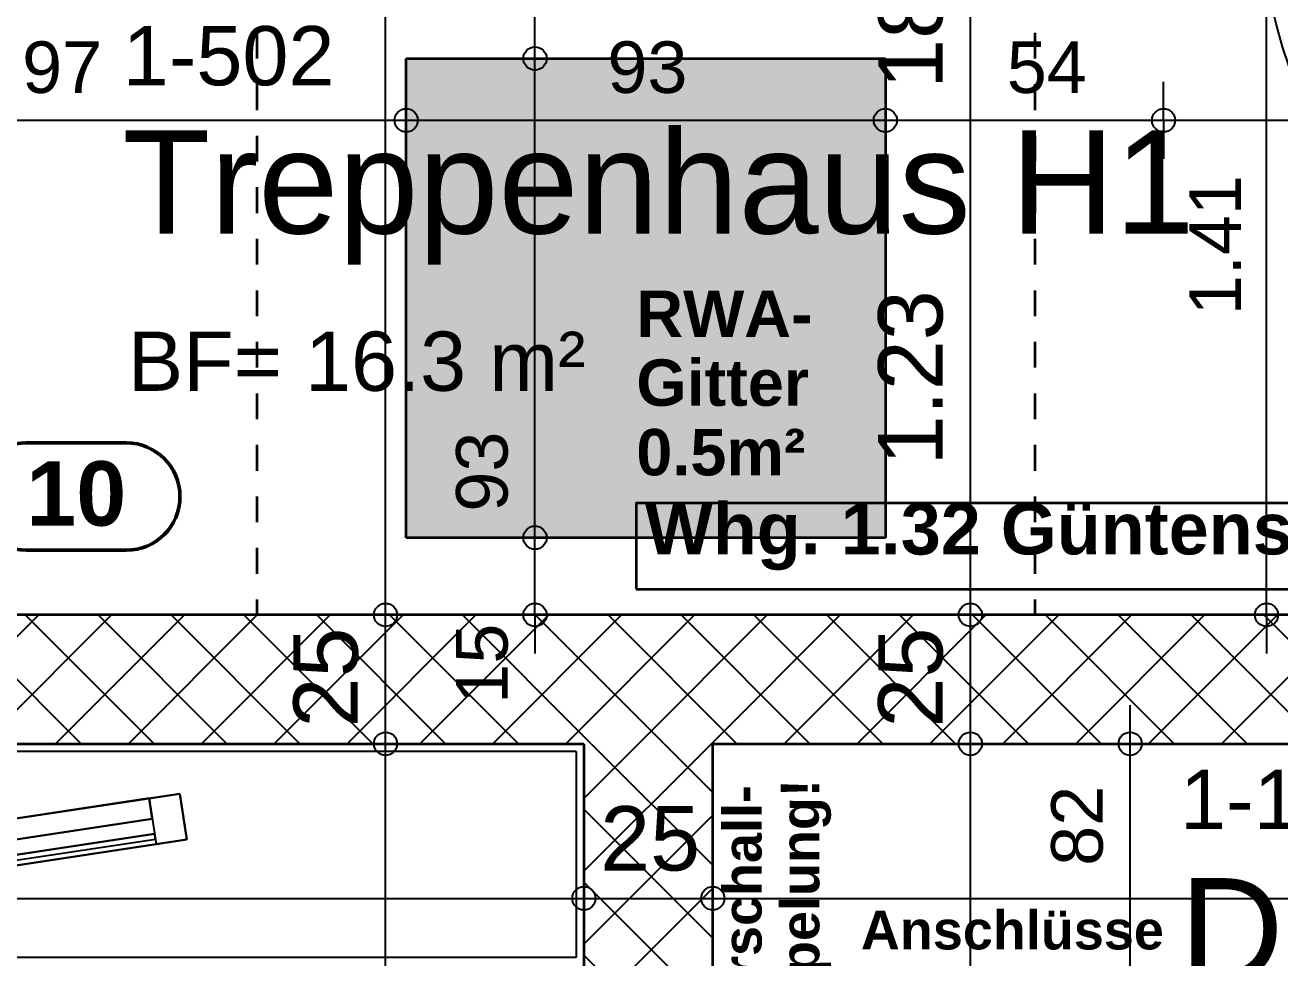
# Model space of a CAD drawing. Header units: centimetres. Extents: x 0.3 to 84.3, y 0.3 to 59.7.
# Drawn here: x 44.741 to 49.612, y 27.463 to 31.084 of the extents above; entities that cross this region are included whole.
import ezdxf

# ---------------------------------------------------------------- set-up
doc = ezdxf.new("R2010")
doc.units = ezdxf.units.CM
for name, pattern in [('AUSGEZOGEN', [0]), ('LINIE_17', [0.05, 0, -0.05]), ('RAND', [44.45, 12.7, -6.35, 12.7, -6.35, 0, -6.35]), ('VERDECKT', [9.525, 6.35, -3.175])]:
    doc.linetypes.add(name, pattern=pattern)
for name, color, linetype, lineweight, true_color in [('Brand Text', 7, 'AUSGEZOGEN', 35, 0x656565), ('Moebel', 7, 'AUSGEZOGEN', 25, 0xababab), ('Sanitaer Vermassung', 7, 'AUSGEZOGEN', 35, 0x656565)]:
    doc.layers.add(name, color=color, linetype=linetype, lineweight=lineweight, true_color=true_color)
for name, color, linetype, lineweight in [('Decke', 7, 'AUSGEZOGEN', 35), ('Raumbezeichnung', 7, 'AUSGEZOGEN', 35), ('Text Werkplan Ausfuehrung', 7, 'AUSGEZOGEN', 50), ('Tuerzarge', 7, 'AUSGEZOGEN', 25), ('Vermassung Bodenplatte', 180, 'VERDECKT', 50), ('Vermassung Decke', 180, 'VERDECKT', 50), ('Wand Beton bewehrt', 7, 'AUSGEZOGEN', 35), ('Werkplan- Ausfuehrungsmasse', 7, 'AUSGEZOGEN', 25)]:
    doc.layers.add(name, color=color, linetype=linetype, lineweight=lineweight)
doc.styles.add('ARIAL', font='ARIAL.TTF')

msp = doc.modelspace()

# ---------------------------------------------------------------- hatches: boundary and pattern name
at = {"layer": 'Decke', "linetype": 'AUSGEZOGEN', "lineweight": 35, "true_color": 0xedf5de}
msp.add_hatch(color=7, dxfattribs=at).paths.add_polyline_path([(46.22, 30.954), (46.22, 29.094), (48.08, 29.094), (48.08, 30.954)])

# ---------------------------------------------------------------- linework, layer by layer
at = {"layer": 'Decke', "color": 92, "linetype": 'LINIE_17', "lineweight": 35, "true_color": 0x00c600}
for p, q in [((45.64, 31.254), (45.64, 28.794)), ((48.66, 31.254), (48.66, 28.794))]:
    msp.add_line(p, q, dxfattribs=at)
at = {"layer": 'Decke', "color": 92, "linetype": 'RAND', "lineweight": 35, "true_color": 0x00c600}
for p, q in [((46.22, 29.094), (46.22, 30.954)), ((46.22, 30.954), (48.08, 30.954)), ((48.08, 30.954), (48.08, 29.094)), ((48.08, 29.094), (46.22, 29.094))]:
    msp.add_line(p, q, dxfattribs=at)
at = {"layer": 'Moebel', "color": 253, "linetype": 'AUSGEZOGEN', "lineweight": 25, "true_color": 0xababab}
for p, q in [((46.88, 28.264), (41.78, 28.264)), ((46.88, 28.264), (46.88, 27.464)), ((43.2648, 27.786), (45.3412, 28.1002)), ((45.3412, 28.1002), (43.2648, 27.786)), ((43.3835, 27.804), (45.2226, 28.0822)), ((45.2226, 28.0822), (43.3835, 27.804)), ((45.2226, 28.0822), (43.3835, 27.804)), ((45.2226, 28.0822), (43.3835, 27.804)), ((45.2226, 28.0822), (45.2226, 28.0822)), ((45.2226, 28.0822), (45.2495, 27.9042)), ((45.2226, 28.0822), (45.2495, 27.9042)), ((45.2345, 28.0031), (45.2226, 28.0822)), ((45.2226, 28.0822), (45.2226, 28.0822)), ((45.2345, 28.0031), (45.2226, 28.0822)), ((45.3412, 28.1002), (45.3681, 27.9222)), ((45.3681, 27.9222), (45.3412, 28.1002)), ((45.3412, 28.1002), (45.3412, 28.1002)), ((43.3955, 27.7249), (45.2345, 28.0031)), ((45.2345, 28.0031), (43.3955, 27.7249)), ((45.2345, 28.0031), (45.2345, 28.0031)), ((45.3681, 27.9222), (43.2918, 27.608)), ((43.2918, 27.608), (45.3681, 27.9222)), ((45.2435, 27.9438), (43.4044, 27.6655)), ((43.4044, 27.6655), (45.2435, 27.9438)), ((43.4074, 27.6458), (45.2465, 27.924)), ((43.4074, 27.6458), (45.2465, 27.924)), ((45.2465, 27.924), (45.2435, 27.9438)), ((45.2465, 27.924), (45.2435, 27.9438)), ((45.2435, 27.9438), (45.2435, 27.9438)), ((45.2465, 27.924), (45.2465, 27.924)), ((45.3681, 27.9222), (45.3681, 27.9222)), ((45.2495, 27.9042), (43.4104, 27.626)), ((43.4104, 27.626), (45.2495, 27.9042)), ((45.2495, 27.9042), (45.2495, 27.9042)), ((46.88, 27.464), (41.78, 27.464))]:
    msp.add_line(p, q, dxfattribs=at)
at = {"layer": 'Raumbezeichnung', "color": 7, "linetype": 'AUSGEZOGEN', "lineweight": 35}
msp.add_lwpolyline([(47.1133, 28.894), (51.4182, 28.894), (51.4182, 29.2273), (47.1133, 29.2273), (47.1133, 28.894)], dxfattribs=at)
at = {"layer": 'Sanitaer Vermassung', "color": 240, "linetype": 'AUSGEZOGEN', "lineweight": 25}
for p, q in [((49.03, 28.294), (49.03, 28.444)), ((49.03, 28.294), (48.88, 28.294)), ((49.03, 28.294), (49.18, 28.294)), ((49.03, 28.294), (49.03, 28.294)), ((49.03, 26.654), (49.03, 28.294))]:
    msp.add_line(p, q, dxfattribs=at)
msp.add_circle((49.03, 28.294), 0.045, dxfattribs=at)
at = {"layer": 'Text Werkplan Ausfuehrung', "color": 240, "linetype": 'AUSGEZOGEN', "lineweight": 50}
for p, q in [((45.1335, 29.462), (44.745, 29.462)), ((45.1335, 29.0453), (44.745, 29.0453))]:
    msp.add_line(p, q, dxfattribs=at)
for centre, start, end in [((44.745, 29.2536), 90, 270), ((45.1335, 29.2536), 270, 90)]:
    msp.add_arc(centre, 0.2083, start, end, dxfattribs=at)
at = {"layer": 'Tuerzarge', "color": 7, "linetype": 'AUSGEZOGEN', "lineweight": 25}
msp.add_arc((51.34, 31.534), 1.8, 180, 270, dxfattribs=at)
at = {"layer": 'Vermassung Bodenplatte', "color": 92, "linetype": 'AUSGEZOGEN', "lineweight": 25, "true_color": 0x00c600}
for q in [(49.56, 31.614), (49.41, 28.794), (49.71, 28.794), (49.56, 28.794), (49.56, 28.644)]:
    msp.add_line((49.56, 28.794), q, dxfattribs=at)
msp.add_circle((49.56, 28.794), 0.045, dxfattribs=at)
at = {"layer": 'Vermassung Decke', "color": 92, "linetype": 'AUSGEZOGEN', "lineweight": 25, "true_color": 0x00c600}
for p, q in [((46.72, 30.954), (46.72, 31.254)), ((46.72, 30.954), (46.57, 30.954)), ((46.72, 30.954), (46.87, 30.954)), ((46.72, 30.954), (46.72, 30.954)), ((46.72, 29.094), (46.72, 30.954)), ((46.22, 30.714), (46.22, 30.864)), ((48.08, 30.714), (48.08, 30.864)), ((49.16, 30.714), (49.16, 30.864)), ((46.22, 30.714), (46.22, 30.564)), ((46.22, 30.714), (46.22, 30.714)), ((46.22, 30.714), (48.08, 30.714)), ((48.08, 30.714), (48.08, 30.564)), ((48.08, 30.714), (48.08, 30.714)), ((48.08, 30.714), (49.16, 30.714)), ((49.16, 30.714), (49.16, 30.564)), ((49.16, 30.714), (49.16, 30.714)), ((49.16, 30.714), (51.62, 30.714)), ((46.72, 29.094), (46.57, 29.094)), ((46.72, 29.094), (46.87, 29.094)), ((46.72, 29.094), (46.72, 29.094)), ((46.72, 28.794), (46.72, 29.094)), ((46.72, 28.794), (46.57, 28.794)), ((46.72, 28.794), (46.87, 28.794)), ((46.72, 28.794), (46.72, 28.794)), ((46.72, 28.794), (46.72, 28.644))]:
    msp.add_line(p, q, dxfattribs=at)
msp.add_lwpolyline([(42.28, 30.714), (44.2663, 30.714), (44.2663, 30.714), (46.22, 30.714)], dxfattribs=at)
for centre in [(46.72, 30.954), (46.22, 30.714), (48.08, 30.714), (49.16, 30.714), (46.72, 29.094), (46.72, 28.794)]:
    msp.add_circle(centre, 0.045, dxfattribs=at)
at = {"layer": 'Wand Beton bewehrt', "color": 7, "linetype": 'AUSGEZOGEN', "lineweight": 35}
for p, q in [((51.62, 28.794), (42.28, 28.794)), ((41.78, 28.294), (46.91, 28.294)), ((46.91, 28.294), (46.91, 16.474)), ((47.41, 28.294), (51.62, 28.294)), ((47.41, 25.254), (47.41, 28.294))]:
    msp.add_line(p, q, dxfattribs=at)
at = {"layer": 'Wand Beton bewehrt', "color": 7, "linetype": 'AUSGEZOGEN', "lineweight": 25}
for p, q in [((44.2935, 28.294), (44.7935, 28.794)), ((44.9585, 28.294), (44.4585, 28.794)), ((44.5763, 28.294), (45.0763, 28.794)), ((45.2414, 28.294), (44.7414, 28.794)), ((44.8592, 28.294), (45.3592, 28.794)), ((45.5242, 28.294), (45.0242, 28.794)), ((45.142, 28.294), (45.642, 28.794)), ((45.8071, 28.294), (45.3071, 28.794)), ((45.4249, 28.294), (45.9249, 28.794)), ((46.0899, 28.294), (45.5899, 28.794)), ((45.7077, 28.294), (46.2077, 28.794)), ((46.3727, 28.294), (45.8727, 28.794)), ((45.9906, 28.294), (46.4906, 28.794)), ((46.6556, 28.294), (46.1556, 28.794)), ((46.2734, 28.294), (46.7734, 28.794)), ((46.9384, 28.294), (46.4384, 28.794)), ((46.5562, 28.294), (47.0562, 28.794)), ((47.2213, 28.294), (46.7213, 28.794)), ((46.8391, 28.294), (47.3391, 28.794)), ((47.5041, 28.294), (47.0041, 28.794)), ((47.1219, 28.294), (47.6219, 28.794)), ((47.787, 28.294), (47.287, 28.794)), ((47.4048, 28.294), (47.9048, 28.794)), ((48.0698, 28.294), (47.5698, 28.794)), ((47.6876, 28.294), (48.1876, 28.794)), ((48.3526, 28.294), (47.8526, 28.794)), ((47.9705, 28.294), (48.4705, 28.794)), ((48.6355, 28.294), (48.1355, 28.794)), ((48.2533, 28.294), (48.7533, 28.794)), ((48.9183, 28.294), (48.4183, 28.794)), ((48.5361, 28.294), (49.0361, 28.794)), ((49.2012, 28.294), (48.7012, 28.794)), ((48.819, 28.294), (49.319, 28.794)), ((49.484, 28.294), (48.984, 28.794)), ((49.1018, 28.294), (49.6018, 28.794)), ((49.7669, 28.294), (49.2669, 28.794)), ((49.3847, 28.294), (49.8847, 28.794)), ((50.0497, 28.294), (49.5497, 28.794)), ((46.91, 27.7992), (47.4048, 28.294)), ((46.91, 28.0821), (47.1219, 28.294)), ((46.9384, 28.294), (47.41, 27.8224)), ((47.2213, 28.294), (47.41, 28.1053)), ((46.91, 28.0396), (47.41, 27.5396)), ((46.91, 27.5164), (47.41, 28.0164)), ((46.91, 27.7567), (47.41, 27.2567)), ((46.91, 27.2335), (47.41, 27.7335)), ((46.91, 27.4739), (47.41, 26.9739))]:
    msp.add_line(p, q, dxfattribs=at)
at = {"layer": 'Werkplan- Ausfuehrungsmasse', "color": 7, "linetype": 'AUSGEZOGEN', "lineweight": 25}
for p, q in [((46.14, 28.794), (46.14, 31.254)), ((48.41, 28.794), (48.41, 31.254)), ((46.14, 28.794), (45.99, 28.794)), ((46.14, 28.794), (46.29, 28.794)), ((46.14, 28.794), (46.14, 28.794)), ((46.14, 28.294), (46.14, 28.794)), ((48.41, 28.794), (48.26, 28.794)), ((48.41, 28.794), (48.56, 28.794)), ((48.41, 28.794), (48.41, 28.794)), ((48.41, 28.294), (48.41, 28.794)), ((46.14, 28.294), (45.99, 28.294)), ((46.14, 28.294), (46.29, 28.294)), ((46.14, 28.294), (46.14, 28.294)), ((46.14, 16.474), (46.14, 28.294)), ((48.41, 28.294), (48.26, 28.294)), ((48.41, 28.294), (48.56, 28.294)), ((48.41, 28.294), (48.41, 28.294)), ((48.41, 24.614), (48.41, 28.294)), ((46.91, 27.694), (46.91, 27.844)), ((47.41, 27.694), (47.41, 27.844)), ((41.78, 27.694), (46.91, 27.694)), ((46.91, 27.694), (46.91, 27.544)), ((46.91, 27.694), (46.91, 27.694)), ((46.91, 27.694), (47.41, 27.694)), ((47.41, 27.694), (47.41, 27.544)), ((47.41, 27.694), (47.41, 27.694)), ((47.41, 27.694), (51.82, 27.694))]:
    msp.add_line(p, q, dxfattribs=at)
for centre in [(46.14, 28.794), (48.41, 28.794), (46.14, 28.294), (48.41, 28.294), (46.91, 27.694), (47.41, 27.694)]:
    msp.add_circle(centre, 0.045, dxfattribs=at)

# ---------------------------------------------------------------- texts
at = {"layer": 'Brand Text', "color": 240, "linetype": 'AUSGEZOGEN', "lineweight": 35, "char_height": 0.18, "width": 0.09, "attachment_point": 7, "style": 'ARIAL'}
for s, insert in [('\\fArial|i0|b1|c0|p0;RWA-', (47.1133, 29.8733)), ('\\fArial|i0|b1|c0|p0;Gitter', (47.1133, 29.6033)), ('\\fArial|i0|b1|c0|p0;0.5m²', (47.1133, 29.3333))]:
    msp.add_mtext(s, dxfattribs=dict(at, insert=insert))
at = {"layer": 'Raumbezeichnung', "color": 7, "linetype": 'AUSGEZOGEN', "lineweight": 50, "char_height": 0.23, "width": 0.115, "attachment_point": 7, "style": 'ARIAL'}
for s, insert in [('1-502', (45.12, 30.8466)), ('BF=\\~16.3\\~m²', (45.14, 29.6607)), ('1-1.32-05', (49.2239, 27.9596))]:
    msp.add_mtext(s, dxfattribs=dict(at, insert=insert))
at = {"layer": 'Raumbezeichnung', "color": 7, "linetype": 'AUSGEZOGEN', "lineweight": 35, "attachment_point": 7, "style": 'ARIAL'}
for s, insert, char_height, width in [('Treppenhaus\\~H1', (45.1185, 30.154), 0.4, 0.2), ('\\fArial|i0|b1|c0|p0;Whg.\\~1.32\\~Güntensperger/Menzi', (47.1467, 28.9673), 0.2, 0.1), ('Du/WC\\~2', (49.2224, 27.3669), 0.4, 0.2)]:
    msp.add_mtext(s, dxfattribs=dict(at, insert=insert, char_height=char_height, width=width))
at = {"layer": 'Sanitaer Vermassung', "color": 240, "linetype": 'AUSGEZOGEN', "lineweight": 35, "insert": (48.9266, 27.8202), "char_height": 0.2, "width": 0.1, "attachment_point": 7, "rotation": 90, "style": 'ARIAL'}
msp.add_mtext('82', dxfattribs=at)
at = {"layer": 'Text Werkplan Ausfuehrung', "color": 240, "linetype": 'AUSGEZOGEN', "lineweight": 50, "insert": (44.745, 29.137), "char_height": 0.25, "width": 0.125, "attachment_point": 7, "style": 'ARIAL'}
msp.add_mtext('\\fArial|i0|b1|c0|p0;10', dxfattribs=at)
at = {"layer": 'Text Werkplan Ausfuehrung', "color": 240, "linetype": 'AUSGEZOGEN', "lineweight": 25, "char_height": 0.15, "width": 0.075, "attachment_point": 7, "rotation": 90, "style": 'ARIAL'}
for s, insert in [('\\fArial|i0|b1|c0|p0;!Körperschall-', (47.645, 26.7135)), ('\\fArial|i0|b1|c0|p0;entkoppelung!', (47.87, 26.7135))]:
    msp.add_mtext(s, dxfattribs=dict(at, insert=insert))
at = {"layer": 'Text Werkplan Ausfuehrung', "color": 240, "linetype": 'AUSGEZOGEN', "lineweight": 25, "insert": (47.985, 27.4935), "char_height": 0.15, "width": 0.075, "attachment_point": 7, "style": 'ARIAL'}
msp.add_mtext('\\fArial|i0|b1|c0|p0;Anschlüsse\\~', dxfattribs=at)
at = {"layer": 'Vermassung Bodenplatte', "color": 92, "linetype": 'AUSGEZOGEN', "lineweight": 35, "true_color": 0x00c600, "insert": (49.46, 29.9578), "char_height": 0.2, "width": 0.1, "attachment_point": 7, "rotation": 90, "style": 'ARIAL'}
msp.add_mtext('1.41', dxfattribs=at)
at = {"layer": 'Vermassung Decke', "color": 92, "linetype": 'AUSGEZOGEN', "lineweight": 35, "true_color": 0x00c600, "char_height": 0.2, "width": 0.1, "attachment_point": 7, "style": 'ARIAL'}
for s, insert in [('1.97', (44.496, 30.8174)), ('93', (47.001, 30.8175)), ('54', (48.5514, 30.8174))]:
    msp.add_mtext(s, dxfattribs=dict(at, insert=insert))
at = {"layer": 'Vermassung Decke', "color": 92, "linetype": 'AUSGEZOGEN', "lineweight": 35, "true_color": 0x00c600, "char_height": 0.2, "width": 0.1, "attachment_point": 7, "rotation": 90, "style": 'ARIAL'}
for s, insert in [('93', (46.6165, 29.195)), ('15', (46.6166, 28.4494))]:
    msp.add_mtext(s, dxfattribs=dict(at, insert=insert))
at = {"layer": 'Werkplan- Ausfuehrungsmasse', "color": 7, "linetype": 'AUSGEZOGEN', "lineweight": 50, "char_height": 0.25, "width": 0.125, "attachment_point": 7, "rotation": 90, "style": 'ARIAL'}
for s, insert in [('18', (48.3057, 30.8359)), ('1.23', (48.3056, 29.3747)), ('25', (46.0357, 28.3568)), ('25', (48.3057, 28.3568))]:
    msp.add_mtext(s, dxfattribs=dict(at, insert=insert))
at = {"layer": 'Werkplan- Ausfuehrungsmasse', "color": 7, "linetype": 'AUSGEZOGEN', "lineweight": 50, "insert": (46.9728, 27.7983), "char_height": 0.25, "width": 0.125, "attachment_point": 7, "style": 'ARIAL'}
msp.add_mtext('25', dxfattribs=at)

doc.saveas('drawing.dxf')
